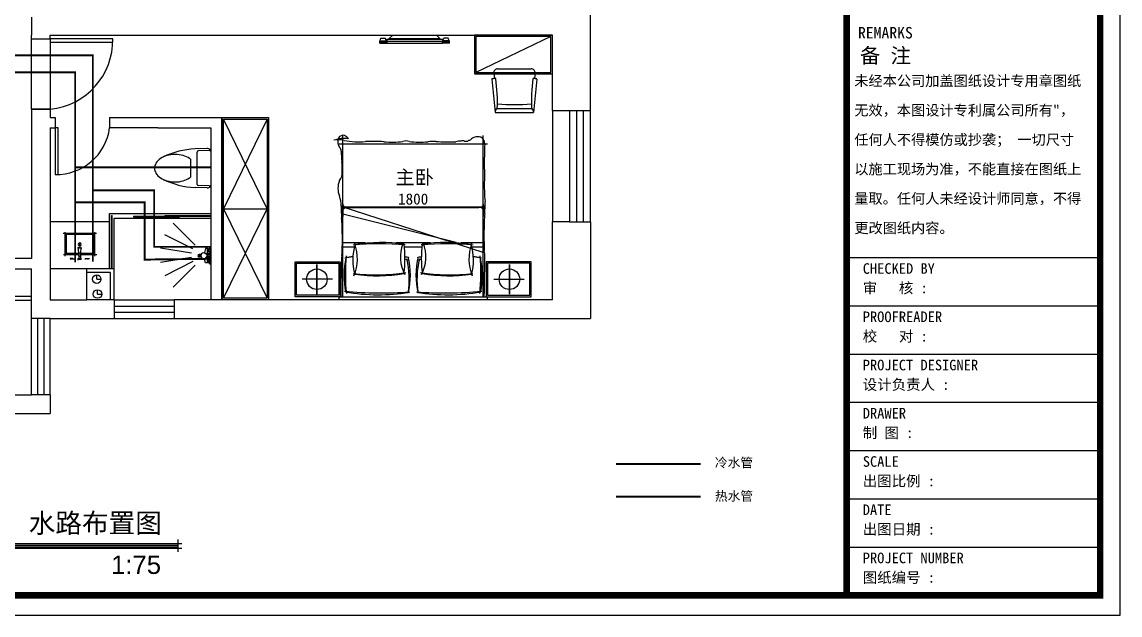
# Model space of a CAD drawing. Header units: millimetres. Extents: x -1705246 to 222838, y -3231245 to 126310.
# Drawn here: x 63611 to 77696, y -45987 to -38372 of the extents above; entities that cross this region are included whole.
import ezdxf

# ---------------------------------------------------------------- set-up
doc = ezdxf.new("R2010")
doc.units = ezdxf.units.MM
doc.linetypes.add('ACAD_ISO03W100', pattern=[30, 12, -18])
for name, color, linetype in [('250', 250, 'Continuous'), ('5', 5, 'Continuous'), ('IFF_FURN', 30, 'Continuous')]:
    doc.layers.add(name, color=color, linetype=linetype)
doc.styles.get("Standard").update_dxf_attribs({"font": ''})
doc.styles.add('STYLE1', font='')
doc.styles.add('红三维-宋体', font='')
doc.styles.add('红三维-黑体', font='simhei.ttf')
doc.styles.get('Standard').set_extended_font_data('SimSun')
doc.styles.get('STYLE1').set_extended_font_data('SimSun')
doc.styles.get('红三维-宋体').set_extended_font_data('SimSun')

# ---------------------------------------------------------------- blocks, each defined once
blk = doc.blocks.new('A$C54AD448D')
at = {"color": 1}
blk.add_line((-3304, 15583), (-3304, 240), dxfattribs=at)
blk.add_lwpolyline([(-240, 15583), (-22136, 15583), (-22136, 240), (-240, 240)], close=True)
at = {"layer": 'IFF_FURN', "color": 8}
for p, q in [((-3304, 4325), (-240, 4325)), ((-3304, 3741), (-240, 3741)), ((-3304, 3158), (-240, 3158)), ((-3304, 2574), (-240, 2574)), ((-3304, 1991), (-240, 1991)), ((-3304, 1407), (-240, 1407)), ((-3304, 823), (-240, 823)), ((-3359, 240), (-240, 240))]:
    blk.add_line(p, q, dxfattribs=at)
at = {"layer": 'IFF_FURN'}
blk.add_lwpolyline([(0, 15823), (-22376, 15823), (-22376, 0), (0, 0)], close=True, dxfattribs=at)
at = {"layer": 'IFF_FURN', "color": 8, "const_width": 79.9}
for points in [[(-22136, 15583), (-22136, 240), (-240, 240), (-240, 15583), (-22136, 15583)], [(-3304, 15583), (-3304, 240)]]:
    blk.add_lwpolyline(points, dxfattribs=at)
at = {"color": 8}
for s, height, style, p in [('REMARKS', 139.2, '红三维-宋体', (-3168, 6976)), ('备 注', 181, '红三维-黑体', (-3144, 6679)), ('未经本公司加盖图纸设计专用章图纸', 125.7, '红三维-宋体', (-3212, 6401)), ('无效，本图设计专利属公司所有"，', 125.7, '红三维-宋体', (-3212, 6045)), ('任何人不得模仿或抄袭； 一切尺寸', 125.7, '红三维-宋体', (-3212, 5689)), ('以施工现场为准，不能直接在图纸上', 125.7, '红三维-宋体', (-3212, 5333)), ('量取。任何人未经设计师同意，不得', 125.7, '红三维-宋体', (-3212, 4977)), ('更改图纸内容。', 125.7, '红三维-宋体', (-3212, 4621)), ('CHECKED BY', 128.1, '红三维-宋体', (-3110, 4129)), ('审   核 :', 128.1, '红三维-黑体', (-3110, 3893)), ('PROOFREADER', 128.13, '红三维-宋体', (-3110, 3545)), ('校   对 :', 128.1, '红三维-黑体', (-3110, 3309)), ('PROJECT DESIGNER', 128.13, '红三维-宋体', (-3110, 2961)), ('设计负责人 :', 128.1, '红三维-黑体', (-3110, 2725)), ('DRAWER', 128.1, '红三维-宋体', (-3110, 2378)), ('制 图 :', 128.1, '红三维-黑体', (-3110, 2142)), ('SCALE', 128.1, '红三维-宋体', (-3110, 1794)), ('出图比例 :', 128.1, '红三维-黑体', (-3110, 1558)), ('DATE', 128.1, '红三维-宋体', (-3110, 1210)), ('出图日期 :', 128.1, '红三维-黑体', (-3110, 974)), ('PROJECT NUMBER', 128.13, '红三维-宋体', (-3110, 627)), ('图纸编号 :', 128.1, '红三维-黑体', (-3110, 391))]:
    blk.add_text(s, height=height, dxfattribs=dict(at, style=style)).set_placement(p)
blk = doc.blocks.new('_DOT')
at = {"color": 0, "linetype": 'ByBlock'}
blk.add_line((-0.5, 0), (-1, 0), dxfattribs=at)
at = {"color": 0, "linetype": 'ByBlock', "const_width": 0.5}
blk.add_lwpolyline([(-0.25, 0, 1), (0.25, 0, 1)], format="xyb", close=True, dxfattribs=at)

msp = doc.modelspace()

# ---------------------------------------------------------------- linework, layer by layer
at = {"color": 1, "linetype": 'ACAD_ISO03W100', "lineweight": 30, "ltscale": 5, "const_width": 25}
for points in [[(63037, -38800.8), (64520.1, -38800.8), (64520.1, -41449.4)], [(64520.1, -40533.4), (65306.8, -40533.4), (65306.8, -41259), (66034.9, -41259)], [(71228.9, -44467.2), (72318.9, -44467.2)]]:
    msp.add_lwpolyline(points, dxfattribs=at)
at = {"layer": '250', "color": 251}
for p, q in [((70904.9, -39509.7), (70904.9, -37999.7)), ((63734.9, -38309.7), (63734.9, -38539.7)), ((63734.9, -38589.7), (63734.9, -38539.7)), ((63734.9, -38589.7), (63974.9, -38589.7)), ((63734.9, -38589.7), (63974.9, -38589.7)), ((63734.9, -39489.7), (63734.9, -38589.7)), ((63974.9, -38539.7), (70414.9, -38539.7)), ((63974.9, -38589.7), (63974.9, -38539.7)), ((64774.9, -38589.7), (63974.9, -38589.7)), ((63974.9, -38589.7), (63974.9, -38629.7)), ((63974.9, -38589.7), (63974.9, -39489.7)), ((64774.9, -38629.7), (64774.9, -38589.7)), ((68204.4, -38612.2), (68216.3, -38581.1)), ((68216.3, -38581.1), (68272.4, -38581.1)), ((68284.3, -38612.2), (68272.4, -38581.1)), ((68289.3, -38591.5), (68289.3, -38643.3)), ((68289.3, -38591.5), (69004.6, -38591.5)), ((68322.8, -38582.5), (68367.6, -38539.7)), ((68322.8, -38591.5), (68322.8, -38582.5)), ((68322.8, -38582.5), (68971.1, -38582.5)), ((68367.6, -38539.7), (68926.3, -38539.7)), ((68971.1, -38582.5), (68926.3, -38539.7)), ((68971.1, -38591.5), (68971.1, -38582.5)), ((69004.6, -38591.5), (69004.6, -38643.3)), ((69009.6, -38612.2), (69021.5, -38581.1)), ((69077.6, -38581.1), (69021.5, -38581.1)), ((69089.5, -38612.2), (69077.6, -38581.1)), ((70414.9, -38539.7), (69414.9, -38539.7)), ((69414.9, -38539.7), (69414.9, -39039.7)), ((70394.9, -38559.7), (69434.9, -38559.7)), ((69434.9, -38559.7), (69434.9, -39019.7)), ((70394.9, -38559.7), (69434.9, -39019.7)), ((70394.9, -39019.7), (70394.9, -38559.7)), ((70414.9, -39509.7), (70414.9, -38539.7)), ((70414.9, -39039.7), (70414.9, -38539.7)), ((63974.9, -38629.7), (64774.9, -38629.7)), ((68199.4, -38612.2), (68289.3, -38612.2)), ((68199.4, -38643.3), (68199.4, -38612.2)), ((68199.4, -38627), (68289.3, -38627)), ((68199.4, -38643.3), (68289.3, -38643.3)), ((68289.3, -38643.3), (68289.3, -38612.2)), ((68289.3, -38617.5), (69004.6, -38617.5)), ((68289.3, -38643.3), (69004.6, -38643.3)), ((69094.5, -38612.2), (69004.6, -38612.2)), ((69004.6, -38643.3), (69004.6, -38612.2)), ((69094.5, -38627), (69004.6, -38627)), ((69094.5, -38643.3), (69004.6, -38643.3)), ((69094.5, -38643.3), (69094.5, -38612.2)), ((69712.2, -38973.6), (70142.6, -38973.6)), ((69712.2, -38973.6), (70142.6, -38973.6)), ((69414.9, -39039.7), (70414.9, -39039.7)), ((69434.9, -39019.7), (70394.9, -39019.7)), ((69639.1, -39105.1), (69682.4, -39533.6)), ((69639.1, -39105.1), (69682.4, -39533.6)), ((69662.4, -39028), (69666.1, -39069.9)), ((69662.4, -39028), (69666.1, -39069.9)), ((69666.1, -39069.9), (69668.5, -39096.5)), ((69666.1, -39069.9), (69668.5, -39096.5)), ((70215.7, -39105.1), (70172.4, -39533.6)), ((70215.7, -39105.1), (70172.4, -39533.6)), ((70188.7, -39069.9), (70186.3, -39096.5)), ((70188.7, -39069.9), (70186.3, -39096.5)), ((70192.4, -39028), (70188.7, -39069.9)), ((70192.4, -39028), (70188.7, -39069.9)), ((63734.9, -39489.7), (63974.9, -39489.7)), ((63734.9, -39489.7), (63734.9, -41409.7)), ((63974.9, -39489.7), (63734.9, -39489.7)), ((63974.9, -39489.7), (63974.9, -39599.7)), ((69682.4, -39533.6), (70172.4, -39533.6)), ((69682.4, -39533.6), (70172.4, -39533.6)), ((69708.1, -39483.6), (70146.7, -39483.6)), ((69708.1, -39483.6), (70146.7, -39483.6)), ((70414.9, -39509.7), (70634.9, -39509.7)), ((70414.9, -39509.7), (70414.9, -40939.7)), ((70614.9, -39509.7), (70904.9, -39509.7)), ((70634.9, -39509.7), (70634.9, -40939.7)), ((70724.9, -39509.7), (70724.9, -40939.7)), ((70814.9, -40939.7), (70814.9, -39509.7)), ((70904.9, -40939.7), (70904.9, -39509.7)), ((63974.9, -39599.7), (64034.9, -39599.7)), ((64034.9, -39599.7), (64034.9, -39729.7)), ((64734.9, -39599.7), (65354.9, -39599.7)), ((64734.9, -39599.7), (64734.9, -39729.7)), ((65354.9, -39599.7), (66174.9, -39599.7)), ((66174.9, -39599.7), (66774.9, -39599.7)), ((66174.9, -41939.7), (66174.9, -39599.7)), ((66174.9, -39599.7), (66174.9, -41939.7)), ((66194.9, -39619.7), (66754.9, -39619.7)), ((66194.9, -41919.7), (66194.9, -39619.7)), ((66754.9, -39619.7), (66194.9, -40769.7)), ((66754.9, -40769.7), (66194.9, -39619.7)), ((66754.9, -39619.7), (66754.9, -41919.7)), ((66774.9, -39599.7), (66774.9, -41939.7)), ((63974.9, -39729.7), (63974.9, -41939.7)), ((63974.9, -39729.7), (64034.9, -39729.7)), ((64074.9, -39729.7), (64034.9, -39729.7)), ((64034.9, -39729.7), (64034.9, -40329.7)), ((64074.9, -40329.7), (64074.9, -39729.7)), ((65354.9, -39729.7), (64734.9, -39729.7)), ((65354.9, -39729.7), (66034.9, -39729.7)), ((66034.9, -39729.7), (66034.9, -41939.7)), ((67728.8, -41899.7), (67728.8, -39829.5)), ((69528.8, -41899.7), (69528.8, -39829.5)), ((65986.8, -39997.2), (65832.1, -40002.5)), ((69582.5, -39939.7), (67682, -39939.7)), ((65776.2, -40362.2), (65776.4, -40136.7)), ((65857, -40457.5), (65857.2, -40041.5)), ((66011.8, -40021.6), (65871.9, -40026.4)), ((66038.7, -40451.6), (66039, -40047.7)), ((64034.9, -40329.7), (64074.9, -40329.7)), ((65988.2, -40502.1), (65831.7, -40496.5)), ((66011.5, -40477.6), (65871.6, -40472.6)), ((64734.9, -40829.7), (66034.9, -40829.7)), ((64734.9, -41539.7), (64734.9, -40829.7)), ((66194.9, -40769.7), (66754.9, -40769.7)), ((66194.9, -40769.7), (66754.9, -41919.7)), ((66194.9, -41919.7), (66754.9, -40769.7)), ((67728.8, -40709.2), (67728.8, -40867.6)), ((69528.8, -40748), (67728.8, -40748)), ((69181.5, -41203.4), (67728.8, -40840.7)), ((69528.8, -41331.1), (67731.5, -40748)), ((67785.8, -40753.6), (69471.8, -40753.6)), ((69528.8, -40709.2), (69528.8, -40867.6)), ((64734.9, -40939.7), (63974.9, -40939.7)), ((64759.9, -41539.7), (64759.9, -40854.7)), ((64759.9, -40854.7), (64769.9, -40854.7)), ((64769.9, -40864.7), (64769.9, -40854.7)), ((64769.9, -41539.7), (64769.9, -40864.7)), ((64794.9, -40889.7), (66034.9, -40889.7)), ((64794.9, -41539.7), (64794.9, -40889.7)), ((65042.6, -40864.7), (65632.6, -40864.7)), ((65042.6, -40864.7), (65042.6, -40874.7)), ((65042.6, -40874.7), (65632.6, -40874.7)), ((65444.9, -40854.7), (66034.9, -40854.7)), ((65444.9, -40854.7), (65444.9, -40864.7)), ((65444.9, -40864.7), (66034.9, -40864.7)), ((65834.7, -41239.4), (65552.2, -40956.9)), ((65632.6, -40864.7), (65632.6, -40874.7)), ((70414.9, -41939.7), (70414.9, -40939.7)), ((70634.9, -40939.7), (70414.9, -40939.7)), ((70634.9, -40939.7), (70904.9, -40939.7)), ((70904.9, -40939.7), (70904.9, -42179.7)), ((64568.5, -41086.4), (64141.3, -41086.4)), ((64161.5, -41070.2), (64161.5, -41377.6)), ((64550.6, -41102.4), (64164.8, -41102.4)), ((64177.5, -41088.9), (64177.5, -41353.9)), ((64529.8, -41358.1), (64529.8, -41087.2)), ((64545.8, -41378.7), (64545.8, -41071.1)), ((65801.4, -41285.2), (65445.4, -41103.8)), ((64338.8, -41336.5), (64332.3, -41265.9)), ((64340.8, -41267.5), (64363.7, -41267.5)), ((64340.8, -41267.5), (64340.8, -41270.4)), ((64362.9, -41239.8), (64341.4, -41218.2)), ((64341.4, -41239.8), (64362.9, -41218.2)), ((64363.7, -41267.5), (64363.7, -41270.4)), ((64365.7, -41336.4), (64372.1, -41265.5)), ((66027.3, -41266.1), (66008.3, -41285.1)), ((66027.3, -41266.1), (66027.3, -41334.5)), ((66034.9, -41266.1), (66027.3, -41266.1)), ((66034.9, -41279.4), (66034.9, -41266.1)), ((68018.6, -41209.2), (67728.8, -41209.2)), ((67728.8, -41260), (67875.6, -41260)), ((68852.2, -41209.2), (68405.3, -41209.2)), ((68517, -41260), (68740.6, -41260)), ((69528.8, -41209.2), (69238.9, -41209.2)), ((69382, -41260), (69528.8, -41260)), ((63734.9, -41409.7), (62564.9, -41409.7)), ((64143.7, -41358.4), (64341.5, -41358.4)), ((64164.8, -41342.4), (64341.5, -41342.4)), ((64260.2, -41406.7), (64229.8, -41406.7)), ((64229.8, -41406.7), (64229.8, -41411.3)), ((64242.6, -41422.4), (64242.6, -41409)), ((64262.9, -41413.2), (64262.9, -41409.4)), ((64278.8, -41422.4), (64278.8, -41408.6)), ((64340.8, -41270.4), (64327.8, -41270.4)), ((64334.1, -41428.4), (64334.1, -41408.6)), ((64337.1, -41334.5), (64367.8, -41334.5)), ((64340.8, -41270.4), (64363.7, -41270.4)), ((64341.5, -41371.9), (64341.5, -41334.5)), ((64341.5, -41338), (64363, -41338)), ((64341.5, -41371.9), (64341.5, -41411.6)), ((64363, -41371.9), (64363, -41334.5)), ((64363, -41342.4), (64547, -41342.4)), ((64363, -41358.4), (64570.3, -41358.4)), ((64363, -41371.9), (64363, -41411.6)), ((64363.7, -41270.4), (64378.1, -41270.4)), ((64370.3, -41427.2), (64370.3, -41408.2)), ((64425.7, -41422.4), (64425.7, -41409)), ((64441.5, -41413.2), (64441.5, -41409.4)), ((64444.3, -41406.7), (64474.6, -41406.7)), ((64461.9, -41422.4), (64461.9, -41408.2)), ((64474.6, -41406.7), (64474.6, -41411.3)), ((65784, -41339), (65389.3, -41276.5)), ((65784, -41395.6), (65389.3, -41458.1)), ((65910.3, -41354.7), (65883.8, -41357.3)), ((65911.6, -41392.3), (65883.8, -41389.6)), ((65909.9, -41355.5), (65887.6, -41358.2)), ((65911.1, -41391.5), (65887.6, -41388.6)), ((65907.7, -41360.5), (65896.2, -41362)), ((65908.5, -41386.5), (65896.2, -41384.8)), ((65966.5, -41282.2), (65954.1, -41330.7)), ((65978.4, -41356.2), (65965.2, -41345)), ((65978.4, -41388.8), (65965.2, -41400)), ((65990.2, -41282.2), (65966.5, -41282.2)), ((65987.4, -41358.2), (65983.9, -41358.2)), ((65987.4, -41386.7), (65983.9, -41386.7)), ((65987.4, -41358.2), (65987.4, -41372.5)), ((65987.4, -41386.7), (65987.4, -41372.5)), ((65990.2, -41287), (65990.2, -41282.2)), ((65990.2, -41287), (65992.1, -41287)), ((65990.2, -41313.6), (65990.2, -41287)), ((65990.2, -41313.6), (65992.1, -41313.6)), ((65990.2, -41324), (65990.2, -41313.6)), ((65991.2, -41350.6), (65991.2, -41357.4)), ((66034.9, -41350.6), (65991.2, -41350.6)), ((65991.2, -41394.3), (65991.2, -41387.6)), ((66034.9, -41394.3), (65991.2, -41394.3)), ((65994, -41285.1), (65992.1, -41287)), ((65992.1, -41287), (65992.1, -41300.3)), ((65994, -41288.9), (65992.1, -41290.8)), ((65994, -41297.4), (65992.1, -41295.5)), ((65992.1, -41313.6), (65992.1, -41300.3)), ((65994, -41303.1), (65992.1, -41305)), ((65994, -41311.7), (65992.1, -41309.8)), ((65994, -41315.5), (65992.1, -41313.6)), ((66029.1, -41363.5), (65993, -41360.6)), ((66029.1, -41381.5), (65993, -41384.4)), ((66029.2, -41361.1), (65993.1, -41358.2)), ((65993.1, -41358.2), (65993.1, -41372.5)), ((65993.1, -41386.7), (65993.1, -41372.5)), ((66029.2, -41383.9), (65993.1, -41386.7)), ((66001.6, -41285.1), (65994, -41285.1)), ((65994, -41285.1), (65994, -41288.9)), ((65994, -41288.9), (66001.6, -41288.9)), ((65994, -41297.4), (65994, -41300.3)), ((66001.6, -41297.4), (65994, -41297.4)), ((65994, -41303.1), (65994, -41300.3)), ((66001.6, -41303.1), (65994, -41303.1)), ((65994, -41311.7), (66001.6, -41311.7)), ((65994, -41315.5), (65994, -41311.7)), ((66001.6, -41315.5), (65994, -41315.5)), ((66003.5, -41287), (66001.6, -41285.1)), ((66001.6, -41288.9), (66001.6, -41285.1)), ((66001.6, -41288.9), (66003.5, -41291.7)), ((66003.5, -41295.5), (66001.6, -41297.4)), ((66001.6, -41297.4), (66001.6, -41300.3)), ((66001.6, -41303.1), (66001.6, -41300.3)), ((66003.5, -41305), (66001.6, -41303.1)), ((66001.6, -41311.7), (66003.5, -41308.8)), ((66001.6, -41311.7), (66001.6, -41315.5)), ((66003.5, -41313.6), (66001.6, -41315.5)), ((66008.3, -41287), (66003.5, -41287)), ((66003.5, -41287), (66003.5, -41300.3)), ((66003.5, -41313.6), (66003.5, -41300.3)), ((66008.3, -41313.6), (66003.5, -41313.6)), ((66008.3, -41285.1), (66008.3, -41287)), ((66008.3, -41287), (66008.3, -41300.3)), ((66008.3, -41313.6), (66008.3, -41300.3)), ((66008.3, -41315.5), (66008.3, -41313.6)), ((66027.3, -41334.5), (66008.3, -41315.5)), ((66017.2, -41360.1), (66034.9, -41360.1)), ((66017.2, -41384.8), (66034.9, -41384.8)), ((66027.3, -41334.5), (66034.9, -41334.5)), ((66027.3, -41361.1), (66027.3, -41372.5)), ((66027.3, -41383.9), (66027.3, -41372.5)), ((66029.2, -41361.1), (66029.2, -41372.5)), ((66029.2, -41383.9), (66029.2, -41372.5)), ((66034.9, -41299.3), (66034.9, -41279.4)), ((66034.9, -41334.5), (66034.9, -41299.3)), ((66034.9, -41360.1), (66034.9, -41350.6)), ((66034.9, -41384.8), (66034.9, -41394.3)), ((62564.9, -41539.7), (63734.9, -41539.7)), ((63734.9, -42179.7), (63734.9, -41539.7)), ((64444.9, -41539.7), (63974.9, -41539.7)), ((64229.8, -41411.3), (64258.4, -41411.3)), ((64235.4, -41413.2), (64288.1, -41413.2)), ((64258.4, -41413.2), (64258.4, -41411.3)), ((64374.5, -41422.4), (64328.6, -41422.4)), ((64374.5, -41413.2), (64329.4, -41413.2)), ((64467.7, -41413.2), (64421.1, -41413.2)), ((64444.9, -41939.7), (64444.9, -41539.7)), ((64794.9, -41539.7), (64444.9, -41539.7)), ((64474.6, -41411.3), (64446.1, -41411.3)), ((64446.1, -41413.2), (64446.1, -41411.3)), ((64794.9, -41939.7), (64794.9, -41539.7)), ((65801.4, -41449.4), (65445.4, -41630.7)), ((65834.7, -41495.1), (65552.2, -41777.6)), ((65966.5, -41464.6), (65954.1, -41416.2)), ((65990.2, -41464.6), (65966.5, -41464.6)), ((65990.2, -41422.8), (65990.2, -41433.3)), ((65990.2, -41433.3), (65992.1, -41433.3)), ((65990.2, -41433.3), (65990.2, -41459.9)), ((65990.2, -41459.9), (65992.1, -41459.9)), ((65990.2, -41459.9), (65990.2, -41464.6)), ((65994, -41431.4), (65992.1, -41433.3)), ((65992.1, -41433.3), (65992.1, -41446.6)), ((65994, -41435.2), (65992.1, -41437.1)), ((65994, -41443.7), (65992.1, -41441.8)), ((65992.1, -41459.9), (65992.1, -41446.6)), ((65994, -41449.4), (65992.1, -41451.3)), ((65994, -41458), (65992.1, -41456.1)), ((65994, -41461.8), (65992.1, -41459.9)), ((66001.6, -41431.4), (65994, -41431.4)), ((65994, -41431.4), (65994, -41435.2)), ((65994, -41435.2), (66001.6, -41435.2)), ((65994, -41443.7), (65994, -41446.6)), ((66001.6, -41443.7), (65994, -41443.7)), ((65994, -41449.4), (65994, -41446.6)), ((66001.6, -41449.4), (65994, -41449.4)), ((65994, -41458), (66001.6, -41458)), ((65994, -41461.8), (65994, -41458)), ((66001.6, -41461.8), (65994, -41461.8)), ((66003.5, -41433.3), (66001.6, -41431.4)), ((66001.6, -41435.2), (66001.6, -41431.4)), ((66001.6, -41435.2), (66003.5, -41438)), ((66003.5, -41441.8), (66001.6, -41443.7)), ((66001.6, -41443.7), (66001.6, -41446.6)), ((66001.6, -41449.4), (66001.6, -41446.6)), ((66003.5, -41451.3), (66001.6, -41449.4)), ((66001.6, -41458), (66003.5, -41455.1)), ((66001.6, -41458), (66001.6, -41461.8)), ((66003.5, -41459.9), (66001.6, -41461.8)), ((66008.3, -41433.3), (66003.5, -41433.3)), ((66003.5, -41433.3), (66003.5, -41446.6)), ((66003.5, -41459.9), (66003.5, -41446.6)), ((66008.3, -41459.9), (66003.5, -41459.9)), ((66027.3, -41412.4), (66008.3, -41431.4)), ((66008.3, -41431.4), (66008.3, -41433.3)), ((66008.3, -41433.3), (66008.3, -41446.6)), ((66008.3, -41459.9), (66008.3, -41446.6)), ((66008.3, -41461.8), (66008.3, -41459.9)), ((66027.3, -41480.8), (66008.3, -41461.8)), ((66027.3, -41412.4), (66034.9, -41412.4)), ((66027.3, -41480.8), (66027.3, -41412.4)), ((66034.9, -41480.8), (66027.3, -41480.8)), ((66034.9, -41412.4), (66034.9, -41480.8)), ((67113.9, -41899.7), (67113.9, -41449.7)), ((67113.9, -41449.7), (67693.9, -41449.7)), ((67133.9, -41879.7), (67133.9, -41469.7)), ((67133.9, -41469.7), (67673.9, -41469.7)), ((67393.9, -41484.7), (67393.9, -41864.7)), ((67393.9, -41864.7), (67393.9, -41484.7)), ((67673.9, -41469.7), (67673.9, -41879.7)), ((67693.9, -41449.7), (67693.9, -41899.7)), ((70143.6, -41449.7), (69563.6, -41449.7)), ((69563.6, -41449.7), (69563.6, -41899.7)), ((70123.6, -41469.7), (69583.6, -41469.7)), ((69583.6, -41469.7), (69583.6, -41879.7)), ((69863.6, -41484.7), (69863.6, -41864.7)), ((69863.6, -41864.7), (69863.6, -41484.7)), ((70123.6, -41879.7), (70123.6, -41469.7)), ((70143.6, -41899.7), (70143.6, -41449.7)), ((64744.9, -41589.7), (64444.9, -41589.7)), ((64569.9, -41674.7), (64569.9, -41619.7)), ((64569.9, -41674.7), (64624.9, -41674.7)), ((64744.9, -41939.7), (64744.9, -41589.7)), ((67593.2, -41674.7), (67203.2, -41674.7)), ((69664.4, -41674.7), (70054.4, -41674.7)), ((64579.9, -41864.7), (64579.9, -41809.7)), ((63429.8, -41943.4), (63734.9, -41943.4)), ((63479.8, -41893.4), (63734.9, -41893.4)), ((63974.9, -41939.7), (64444.9, -41939.7)), ((64794.9, -41939.7), (64444.9, -41939.7)), ((64579.9, -41864.7), (64634.9, -41864.7)), ((64794.9, -41939.7), (64794.9, -42179.7)), ((64794.9, -41939.7), (65564.9, -41939.7)), ((65449.9, -41939.7), (65459.9, -41939.7)), ((70414.9, -41939.7), (65564.9, -41939.7)), ((65564.9, -41939.7), (65564.9, -42179.7)), ((66774.9, -41939.7), (66174.9, -41939.7)), ((66754.9, -41919.7), (66194.9, -41919.7)), ((67693.9, -41899.7), (67113.9, -41899.7)), ((67673.9, -41879.7), (67133.9, -41879.7)), ((67678.8, -41939.7), (67678.8, -41899.7)), ((67678.8, -41899.7), (69578.8, -41899.7)), ((67678.8, -41939.7), (67678.8, -41899.7)), ((69578.8, -41939.7), (67678.8, -41939.7)), ((69563.6, -41899.7), (70143.6, -41899.7)), ((69578.8, -41899.7), (69578.8, -41939.7)), ((69583.6, -41879.7), (70123.6, -41879.7)), ((64794.9, -42019.7), (65564.9, -42019.7)), ((64794.9, -42099.7), (65564.9, -42099.7)), ((63734.9, -43159.7), (63734.9, -42179.7)), ((63974.9, -42179.7), (63734.9, -42179.7)), ((63814.9, -43159.7), (63814.9, -42179.7)), ((63894.9, -43159.7), (63894.9, -42179.7)), ((63974.9, -43159.7), (63974.9, -42179.7)), ((63974.9, -42179.7), (64794.9, -42179.7)), ((64794.9, -42179.7), (65564.9, -42179.7)), ((65564.9, -42179.7), (70904.9, -42179.7)), ((61364.9, -43159.7), (63734.9, -43159.7)), ((63974.9, -43159.7), (63734.9, -43159.7)), ((63974.9, -43159.7), (63974.9, -43399.7)), ((57974.9, -43399.7), (63974.9, -43399.7))]:
    msp.add_line(p, q, dxfattribs=at)
at = {"layer": '250', "color": 5, "const_width": 25}
for points in [[(62859.2, -39018.2), (64293.5, -39018.2), (64293.5, -41456.5)], [(64293.5, -40237.4), (66038.9, -40238.5)], [(64293.5, -40687.7), (65186.3, -40687.7), (65186.3, -41423), (66034.9, -41412.4)], [(71228.9, -44047.2), (72318.9, -44047.2)]]:
    msp.add_lwpolyline(points, dxfattribs=at)
at = {"layer": '250', "color": 251}
for centre, radius in [((67393.9, -41674.7), 131.9), ((69863.6, -41674.7), 131.9), ((64569.9, -41674.7), 55), ((64579.9, -41864.7), 55)]:
    msp.add_circle(centre, radius, dxfattribs=at)
for centre, radius, start, end in [((63891.1, -38609.7), 884, 275.43649, 1.29643), ((69712.2, -39023.6), 50, 90, 185.10217), ((69712.2, -39023.6), 50, 90, 185.10217), ((70142.6, -39023.6), 50, 354.89783, 90), ((70142.6, -39023.6), 50, 354.89783, 90), ((69644.1, -39104.6), 5, 89.37485, 185.10217), ((69644.1, -39104.6), 5, 89.37485, 185.10217), ((69645.1, -39010.6), 89, 269.37485, 289.85281), ((69645.1, -39010.6), 89, 269.37485, 289.85281), ((69678.8, -39103.7), 10, 7.3957, 109.85281), ((69678.8, -39103.7), 10, 7.3957, 109.85281), ((67617.6, -39398.8), 2092.2, 357.6778, 8.14286), ((67617.6, -39398.8), 2092.2, 357.6778, 8.14286), ((72237.2, -39398.8), 2092.2, 171.85714, 182.3222), ((72237.2, -39398.8), 2092.2, 171.85714, 182.3222), ((70176, -39103.7), 10, 70.14719, 172.6043), ((70176, -39103.7), 10, 70.14719, 172.6043), ((70209.7, -39010.6), 89, 250.14719, 270.62515), ((70209.7, -39010.6), 89, 250.14719, 270.62515), ((70210.6, -39104.6), 5, 354.89783, 90.62515), ((70210.6, -39104.6), 5, 354.89783, 90.62515), ((69931.2, -36992.6), 2441, 264.81118, 275.01146), ((69931.2, -36992.6), 2441, 264.81118, 275.01146), ((69728.2, -39525.5), 46.5, 115.69698, 189.9782), ((69728.2, -39525.5), 46.5, 115.69698, 189.9782), ((70126.6, -39525.5), 46.5, 350.0218, 64.30302), ((70126.6, -39525.5), 46.5, 350.0218, 64.30302), ((64054.9, -39644.7), 685.3, 268.32761, 352.87498), ((67729.2, -39888.7), 61.8, 72.94183, 155.34484), ((67691.7, -39956.4), 138.4, 38.04403, 66.29393), ((69447.3, -39959.4), 111.3, 95.86897, 128.65067), ((69461, -39930.9), 86, 356.64671, 107.00885), ((67749, -40268.5), 400.7, 82.58505, 109.80842), ((67674.2, -40119.4), 236, 72.81922, 105.00129), ((67766, -39913.9), 106, 151.27874, 224.21587), ((67652.1, -40027.4), 54.9, 358.5556, 46.2435), ((67914.9, -38976.9), 932.9, 259.4443, 267.79245), ((67934.6, -38976.8), 933.9, 266.58351, 275.04736), ((68083, -45879.2), 5972.5, 88.35656, 90.63611), ((68364.5, -38828.6), 1086.2, 264.18069, 276.97796), ((68548.4, -40092.1), 192.5, 93.42033, 105.67625), ((68525.5, -40092.1), 192.5, 74.32375, 86.57967), ((68709.5, -38828.6), 1086.2, 263.02204, 275.81931), ((68891.7, -40965.6), 1058.9, 88.48945, 93.90355), ((69073.9, -36620.8), 3289.9, 267.31144, 271.8201), ((69236.5, -40175.9), 273.1, 88.77967, 102.27332), ((69265.6, -39941.7), 45.3, 59.2815, 121.00513), ((69302.6, -39826.6), 77.4, 259.62873, 295.87648), ((69332.8, -39881.8), 14.9, 283.95249, 321.9834), ((69335.2, -39835.2), 56.5, 279.48159, 318.79477), ((73233.4, -40106.9), 3690.5, 177.34439, 180.0131), ((69085, -40029.7), 1378.1, 179.9615, 185.66428), ((68166.1, -40196.5), 1379.6, 357.29744, 3.68697), ((67206.4, -40248.2), 513.9, 354.99547, 9.23007), ((72490.6, -40353), 2947.8, 178.2221, 180.85786), ((67874.2, -40501.6), 209.9, 153.87238, 182.03684), ((67575.4, -40315.4), 144.8, 319.67712, 8.92043), ((71441.4, -40476.7), 1900, 177.59874, 186.20107), ((67856.3, -40517.9), 192, 177.35084, 206.95302), ((67350, -40722.9), 355.3, 357.67199, 19.39365), ((67277, -40672), 2275.6, 355.96877, 359.74947), ((69980.6, -40727.4), 2275.6, 180.25053, 184.03123), ((70847.5, -40984.1), 1309.4, 173.33019, 182.35813), ((66410, -41039.5), 1309.4, 357.64187, 6.66981), ((69229, -41170.5), 1512.6, 177.0776, 182.9224), ((68028.5, -41115), 1512.6, 357.0776, 2.9224), ((66914.1, -41292.8), 805.5, 354.40852, 3.218), ((68516.5, -41425.3), 661.9, 162.85913, 196.07365), ((68209.4, -45171.6), 3950.9, 85.41614, 95.10648), ((67340.3, -41412), 573.1, 337.46258, 19.88393), ((68216.2, -43274.9), 2071.5, 81.75939, 99.22924), ((68945.7, -41389.1), 481.3, 159.60253, 208.07993), ((67018.8, -41404.3), 1505.1, 352.44671, 6.84862), ((69048.1, -45171.6), 3950.9, 84.89352, 94.58386), ((70238.8, -41404.3), 1505.1, 173.15138, 187.55329), ((68311.8, -41389.1), 481.3, 331.92007, 21.95242), ((69041.3, -43274.9), 2071.5, 80.77076, 98.24061), ((69917.3, -41412), 573.1, 160.11607, 202.53742), ((68741, -41425.3), 661.9, 343.92635, 17.14087), ((70343.5, -41237.4), 805.5, 176.782, 185.59148), ((65885.6, -41375.2), 18, 95.49232, 174.50768), ((65885.6, -41371.7), 18, 185.49232, 264.50768), ((65889.8, -41375.6), 17.5, 96.98106, 173.01894), ((65889.8, -41371.3), 17.5, 186.98106, 263.01894), ((65896.4, -41376.6), 20.4, 115.31969, 170.94052), ((65896.4, -41370.2), 20.4, 189.05948, 244.68031), ((65897.6, -41372.9), 11, 97.59464, 182.79421), ((65897.6, -41374), 11, 177.20579, 262.40536), ((65941.8, -41372.5), 36.1, 49.55423, 310.44577), ((65924.3, -41423.8), 30.8, 14.30028, 31.86242), ((65924.3, -41323.1), 30.8, 331.68836, 345.69972), ((65969.4, -41373.8), 25.6, 262.76717, 327.19187), ((65969.4, -41373.1), 25.6, 38.01803, 92.6898), ((65983.9, -41349.7), 8.55, 229.55423, 270), ((65983.9, -41395.3), 8.55, 90, 130.44577), ((66029.3, -41332.7), 44.3, 171.19321, 210.72256), ((66029.3, -41414.2), 44.3, 149.27744, 188.80679), ((65996.7, -41327.7), 11.4, 124.79603, 171.19321), ((65990.2, -41362), 4.75, 53.1301, 126.8699), ((65990.2, -41382.9), 4.75, 233.1301, 306.8699), ((66035.7, -41333.6), 46.4, 168.15998, 196.61191), ((66035.7, -41413.3), 46.4, 163.38809, 191.84002), ((65696.2, -41375.5), 300.8, 4.74006, 12.16025), ((65696.2, -41375.5), 300.8, 347.83975, 356.40812), ((66002.4, -41343.5), 11.7, 196.61191, 217.71193), ((66002.4, -41403.4), 11.7, 129.23177, 163.38809), ((66007.8, -41372.5), 24.2, 331.92751, 28.07249), ((68291.4, -41468), 583.8, 170.46686, 183.96334), ((68980.6, -41626.7), 1238, 169.36162, 189.85155), ((67971.3, -42470.2), 1088.8, 96.09717, 101.63391), ((70390.2, -41606.3), 2630.3, 174.96355, 185.51745), ((68025.1, -42733.2), 1360.3, 97.14598, 101.07658), ((68362.6, -42235.9), 863.1, 75.67944, 79.23287), ((67574.7, -41622.5), 1018.5, 346.76262, 13.379), ((69682.8, -41622.5), 1018.5, 166.621, 193.23738), ((68895, -42235.9), 863.1, 100.76713, 104.32056), ((69232.4, -42733.2), 1360.3, 78.92342, 82.85402), ((69286.2, -42470.2), 1088.8, 78.36609, 83.90283), ((66867.4, -41606.3), 2630.3, 354.48255, 5.03645), ((68277, -41626.7), 1238, 350.14845, 10.63838), ((68966.1, -41412.6), 583.8, 356.03666, 9.53314), ((65996.7, -41419.2), 11.4, 188.80679, 235.20397), ((89107.7, -41173.8), 21401.2, 180.89567, 181.50762), ((68306.3, -42075.7), 695.2, 67.03243, 71.76163), ((67488.2, -41674.6), 1091.3, 350.47988, 13.86928), ((69769.4, -41674.6), 1091.3, 166.13072, 189.52012), ((68951.3, -42075.7), 695.2, 108.23837, 112.96757), ((48149.8, -41118.4), 21401.2, 358.49238, 359.10433), ((68144.6, -39201.9), 2417.1, 263.27098, 279.27803), ((68175.2, -39609.1), 2021, 261.61444, 279.5593), ((69112.9, -39201.9), 2417.1, 260.72197, 276.72902), ((69082.3, -39609.1), 2021, 260.4407, 278.38556), ((66604.2, -41733.3), 2939.9, 356.75677, 1.01156), ((70653.4, -41788.7), 2939.9, 178.98844, 182.16204), ((68213, -37125.8), 4725.6, 264.37345, 274.51136), ((69044.5, -37125.8), 4725.6, 265.48864, 275.62655), ((68180, -39378.2), 2495.8, 260.32943, 279.20421), ((69077.5, -39378.2), 2495.8, 260.79579, 279.67057)]:
    msp.add_arc(centre, radius, start, end, dxfattribs=at)
for centre, major_axis, start_param, end_param in [((65988.5, -40047.7), (-50.5, 0.4), 3.1484972, 4.7542001), ((65500.8, -40290.9), (200.7, 5.1), 2.136985, 2.5636857), ((65545.2, -40357), (280.4, 0.4), 1.8406979, 2.1612319), ((65866.6, -41011.7), (-1009.8, 1.1), -1.5354668, -1.1133342), ((65574.2, -40461.3), (-388.7, 3.9), -1.5614596, -1.2895662), ((65574.2, -40461.3), (388.7, 4.4), 1.2868947, 1.558788), ((65603.4, -40357), (280.2, 9.1), 0.9452332, 1.2657672), ((65647.8, -40291), (142, 142), 0.0907666, 0.1923163), ((65872.4, -40041.6), (-10.7, 10.7), -0.7511461, 0.7847437), ((66012.7, -40047.9), (26.3, 0), -0.001042, 1.6046609), ((65433.2, -40249.2), (121.4, 0.1), 2.5883539, 3.1400222), ((65433.2, -40249.2), (-121.4, 1.6), 0.0121273, 0.5637956), ((65500.9, -40207.7), (200.8, 1.1), 3.6871395, 4.1138401), ((65545.3, -40141.7), (280.4, 2.4), 4.1105955, 4.4311295), ((65867.6, -39487.3), (-1009.8, 0.7), 1.113795, 1.5359276), ((65574.5, -40037.3), (-388.7, 3.7), 1.3076782, 1.5795715), ((65574.5, -40037.3), (388.7, 0.8), 4.7096886, 4.9815819), ((65603.5, -40141.7), (280.4, 2.3), -1.3077385, -0.9872045), ((65647.9, -40207.8), (-142, 142), 2.9479673, 3.049517), ((65872.2, -40457.5), (-10.7, 10.7), 0.7853982, 2.3212879), ((65988.2, -40451.6), (-50.5, 0.3), 1.5768805, 3.1476769), ((66012.5, -40451.4), (26.3, 0.1), 4.6735037, 6.2792066)]:
    msp.add_ellipse(centre, major_axis=major_axis, ratio=1, start_param=start_param, end_param=end_param, dxfattribs=at)
at = {"layer": '250', "color": 251, "extrusion": (0, 0, -1)}
for centre, major_axis, start_param, end_param in [((64352.2, -41228.9), (20.4, 0), 1.5722472, 7.8554325), ((64352.1, -41229), (-10.8, 10.8), 3.9269908, 10.2101761), ((64260.2, -41409.4), (-1.94, 1.94), 0.7853982, 2.3561945), ((64352.2, -41377.1), (7.59, 7.59), 0.7853982, 3.9269908), ((64444.3, -41409.4), (1.94, 1.94), 3.9269908, 5.4977871), ((64352.2, -41411.6), (7.59, 7.59), 3.779847, 3.9269908), ((64352.2, -41411.6), (-7.59, 7.59), 2.3561945, 2.5033383)]:
    msp.add_ellipse(centre, major_axis=major_axis, ratio=1, start_param=start_param, end_param=end_param, dxfattribs=at)
at = {"layer": '5', "color": 44}
for p, q in [((65614, -45173.9), (65614, -45016.8)), ((65663.2, -45074.2), (62512.2, -45074.2)), ((65663.2, -45133.2), (62512.2, -45133.2)), ((65614, -45093.9), (62561.3, -45093.9)), ((65614, -45113.5), (62561.3, -45113.5))]:
    msp.add_line(p, q, dxfattribs=at)

# ---------------------------------------------------------------- block references
at = {"color": 7, "linetype": 'ByBlock', "xscale": 1.061146067193476, "yscale": 1.06114606722258, "zscale": 1.061146067202521}
msp.add_blockref('A$C54AD448D', (77696.2, -45986.7), dxfattribs=at)
at = {"layer": '250', "color": 251, "xscale": 57, "yscale": 57, "zscale": 57, "rotation": 180}
msp.add_blockref('_DOT', (67728.8, -40753.6), dxfattribs=at)
at = {"layer": '250', "color": 251, "xscale": 57, "yscale": 57, "zscale": 57}
msp.add_blockref('_DOT', (69528.8, -40753.6), dxfattribs=at)

# ---------------------------------------------------------------- texts
at = {"color": 0, "char_height": 150, "width": 768.689, "attachment_point": 1}
for s, insert in [('{\\fNSimSun|b0|i0|c134|p49;\\H0.8x;\\C5;冷水管}', (72498.9, -43969.2)), ('{\\fNSimSun|b0|i0|c134|p49;\\H0.8x;\\C5;热水管}', (72498.9, -44399.2))]:
    msp.add_mtext(s, dxfattribs=dict(at, insert=insert))
at = {"layer": '250', "color": 251, "style": 'STYLE1'}
msp.add_text('主卧', height=180, dxfattribs=at).set_placement((68402, -40456.6))
at = {"layer": '250', "color": 251}
for s, insert, char_height, attachment_point in [('1800', (68628.8, -40645.9), 142.5, 5), ('{\\fSimSun|b0|i0|c134|p2;水路布置图}', (65406.6, -44680.3), 250.664, 3)]:
    msp.add_mtext(s, dxfattribs=dict(at, insert=insert, char_height=char_height, attachment_point=attachment_point))
at = {"layer": '5', "color": 44, "insert": (65395.1, -45222.9), "char_height": 235.71, "attachment_point": 3}
msp.add_mtext('{\\fArial|b0|i0|c0|p32;1:75}', dxfattribs=at)

doc.saveas('drawing.dxf')
